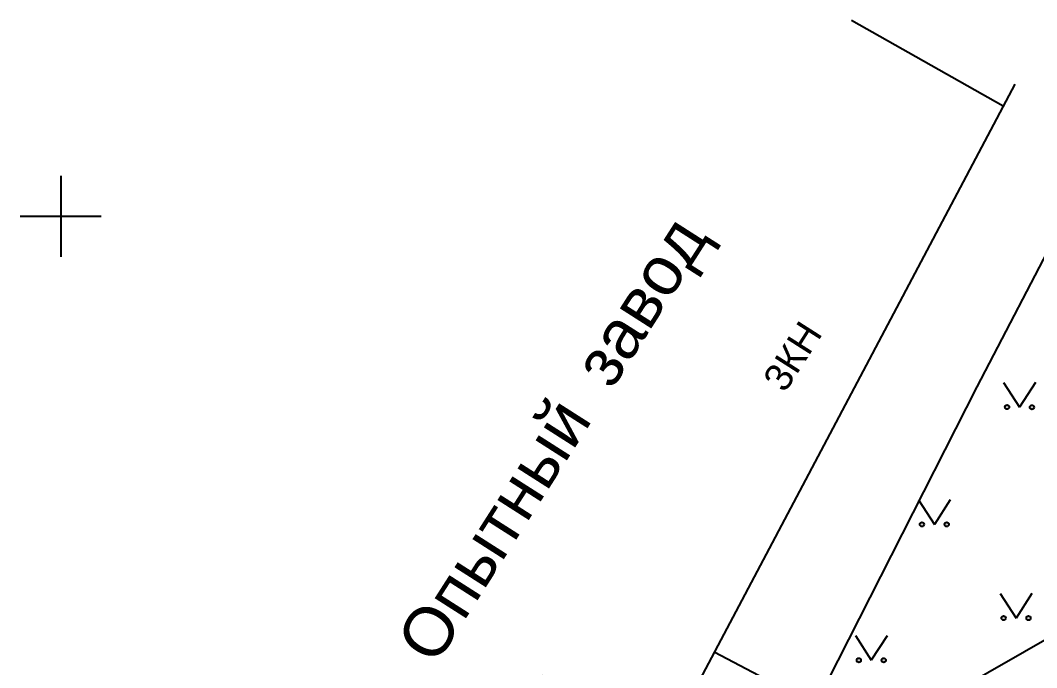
# Model space of a CAD drawing. Header units: millimetres. Extents: x 6243 to 9314, y 4730 to 7085.
# Drawn here: x 6595 to 6720.6, y 6344.2 to 6424.2 of the extents above; entities that cross this region are included whole.
import ezdxf

# ---------------------------------------------------------------- set-up
doc = ezdxf.new("R2010")
doc.units = ezdxf.units.MM
doc.header["$LTSCALE"] = 0.7
doc.layers.add('чорн', color=255, linetype='Continuous')
doc.styles.get("Standard").update_dxf_attribs({"font": 'arial.ttf'})

msp = doc.modelspace()

# ---------------------------------------------------------------- hatches: boundary and pattern name
at = {"layer": 'чорн', "ltscale": 0.2}
h = msp.add_hatch(color=256, dxfattribs=at)
h.dxf.hatch_style = 1
h.paths.add_polyline_path([(6717.17, 6376.39, 1), (6716.64, 6376.4, 1)])
h.paths.add_polyline_path([(6719.7, 6376.39, 1), (6720.23, 6376.39, 1)])
h = msp.add_hatch(color=256, dxfattribs=at)
h.dxf.hatch_style = 1
h.paths.add_polyline_path([(6706.65, 6361.9, 1), (6706.12, 6361.9, 1)])
h.paths.add_polyline_path([(6709.19, 6361.9, 1), (6709.72, 6361.9, 1)])
h = msp.add_hatch(color=256, dxfattribs=at)
h.dxf.hatch_style = 1
h.paths.add_polyline_path([(6716.75, 6350.33, 1), (6716.22, 6350.33, 1)])
h.paths.add_polyline_path([(6719.28, 6350.33, 1), (6719.81, 6350.33, 1)])
h = msp.add_hatch(color=256, dxfattribs=at)
h.dxf.hatch_style = 1
h.paths.add_polyline_path([(6698.86, 6345.11, 1), (6698.33, 6345.11, 1)])
h.paths.add_polyline_path([(6701.39, 6345.11, 1), (6701.92, 6345.11, 1)])

# ---------------------------------------------------------------- linework, layer by layer
at = {"layer": 'чорн', "color": 7, "ltscale": 0.2, "transparency": 33554687}
for p, q in [((6599.99, 6404.99), (6599.99, 6394.99)), ((6594.99, 6399.99), (6604.99, 6399.99)), ((6594.99, 6399.99), (6594.99, 6399.99)), ((6594.99, 6399.99), (6599.99, 6399.99))]:
    msp.add_line(p, q, dxfattribs=at)
at = {"layer": 'чорн', "color": 7}
for points in [[(6697.68, 6424.21), (6716.44, 6413.65)], [(6717.87, 6416.33), (6671.02, 6327.76)], [(6723.48, 6398.61), (6727.07, 6396.23), (6732.97, 6367.88), (6728.91, 6364.15), (6725.29, 6358.52), (6724.3, 6355.32), (6723.6, 6348.74), (6701.22, 6335.94), (6693.4, 6339.88), (6713.22, 6378.9), (6723.48, 6398.61)], [(6659.5, 6343.21), (6680.75, 6332.42), (6686.29, 6343.18), (6680.73, 6346.12)]]:
    msp.add_lwpolyline(points, dxfattribs=at)
at = {"layer": 'чорн', "color": 7, "ltscale": 0.2}
for points in [[(6716.47, 6379.44), (6718.43, 6376.4)], [(6720.4, 6379.44), (6718.43, 6376.4)], [(6705.96, 6364.95), (6707.92, 6361.9)], [(6709.89, 6364.94), (6707.92, 6361.9)], [(6716.05, 6353.38), (6718.02, 6350.33)], [(6719.98, 6353.37), (6718.02, 6350.33)], [(6698.16, 6348.16), (6700.12, 6345.11)], [(6702.09, 6348.15), (6700.12, 6345.11)]]:
    msp.add_lwpolyline(points, dxfattribs=at)
for centre in [(6716.9, 6376.4), (6719.97, 6376.39), (6706.39, 6361.9), (6709.45, 6361.9), (6716.48, 6350.33), (6719.55, 6350.33), (6698.59, 6345.11), (6701.66, 6345.11)]:
    msp.add_circle(centre, 0.266, dxfattribs=at)

# ---------------------------------------------------------------- texts
note = msp.add_mtext_dynamic_manual_height_columns('Опытный ', width=10.2478, gutter_width=30.27, heights=[8.03, 0], dxfattribs=dict(at, insert=(6641.19, 6347.55), char_height=6, attachment_point=1, rotation=57.4334))
for column, words in zip(note.columns.linked_columns, ['завод']):
    column.text = words
at = {"layer": 'чорн', "color": 7, "ltscale": 0.2, "insert": (6686.58, 6379.89), "char_height": 3.4, "attachment_point": 1, "rotation": 57.4334}
msp.add_mtext_dynamic_manual_height_columns('3КН', width=0.366, gutter_width=12.5, heights=[0], dxfattribs=at)

doc.saveas('drawing.dxf')
